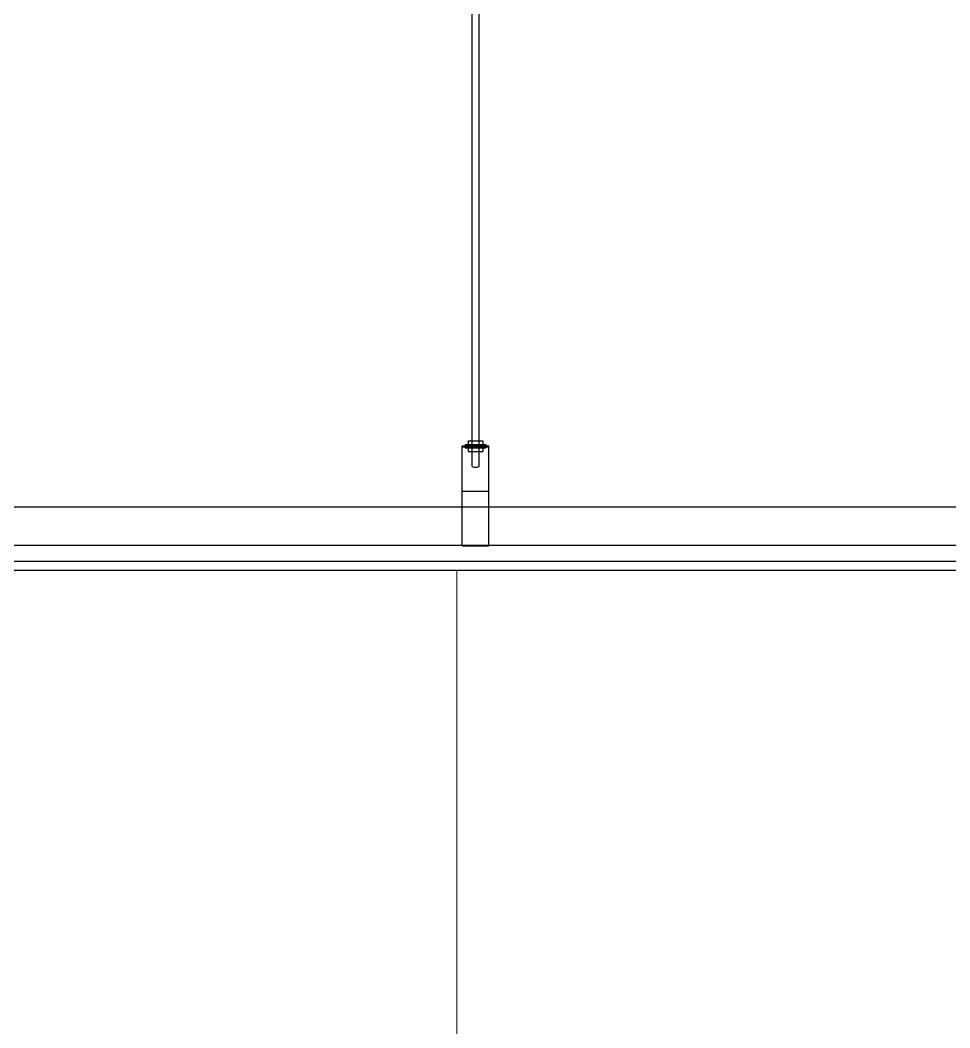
# Model space of a CAD drawing. Header units: millimetres. Extents: x 17311 to 801382, y -242618 to -104888.
# Drawn here: x 79923 to 81141, y -145487 to -144168 of the extents above; entities that cross this region are included whole.
import ezdxf

# ---------------------------------------------------------------- set-up
doc = ezdxf.new("R2010")
doc.units = ezdxf.units.MM
doc.header["$LTSCALE"] = 250
doc.layers.add('A-CEIL', color=8, linetype='Continuous')
doc.layers.add('A-CEIL_EL', color=8, linetype='Continuous')
doc.layers.add('A-ELE-9', color=9, linetype='Continuous', lineweight=5)

msp = doc.modelspace()

# ---------------------------------------------------------------- linework, layer by layer
at = {"layer": 'A-CEIL'}
for p, q in [((79229.5, -144876.1), (109372.2, -144876.1, 0)), ((79229.5, -144888.1), (109372.2, -144888.1, 0))]:
    msp.add_line(p, q, dxfattribs=at)
at = {"layer": 'A-CEIL_EL'}
for p, q in [((80515.3, -144752.3), (80515.3, -143478.1)), ((80524.3, -144752.3), (80524.3, -143478.1)), ((80502.3, -144856.3), (80502.3, -144725.1)), ((80502.3, -144725.1), (80537.3, -144725.1)), ((80502.3, -144726.3), (80537.3, -144726.3)), ((80506.3, -144723.6), (80533.2, -144723.6)), ((80506.3, -144723.6), (80506.3, -144725.1)), ((80506.3, -144726.3), (80506.3, -144727.8)), ((80510.2, -144718.6), (80529.3, -144718.6)), ((80510.2, -144718.6), (80510.2, -144723.6)), ((80529.3, -144718.6), (80529.3, -144723.6)), ((80533.2, -144723.6), (80533.2, -144725.1)), ((80533.2, -144726.3), (80533.2, -144727.8)), ((80537.3, -144856.3), (80537.3, -144725.1)), ((80506.3, -144727.8), (80533.2, -144727.8)), ((80510.2, -144727.8), (80510.2, -144732.8)), ((80510.2, -144732.8), (80529.3, -144732.8)), ((80515.3, -144752.3), (80515.3, -144732.8)), ((80524.3, -144752.3), (80524.3, -144732.8)), ((80529.3, -144727.8), (80529.3, -144732.8)), ((80502.3, -144784.6), (80537.3, -144784.6)), ((79249.4, -144805.1), (109304.7, -144805.1, 0)), ((80502.3, -144805.1), (80537.3, -144805.1)), ((79249.4, -144855.1), (109304.7, -144855.1, 0)), ((80502.3, -144855.1), (80537.3, -144855.1)), ((80502.3, -144856.3), (80537.3, -144856.3))]:
    msp.add_line(p, q, dxfattribs=at)
msp.add_arc((80519.8, -144740.8), 12.4, 248.715, 291.285, dxfattribs=at)
at = {"layer": 'A-ELE-9'}
msp.add_line((80495.3, -147888.1), (80495.3, -144888.1), dxfattribs=at)

doc.saveas('drawing.dxf')
